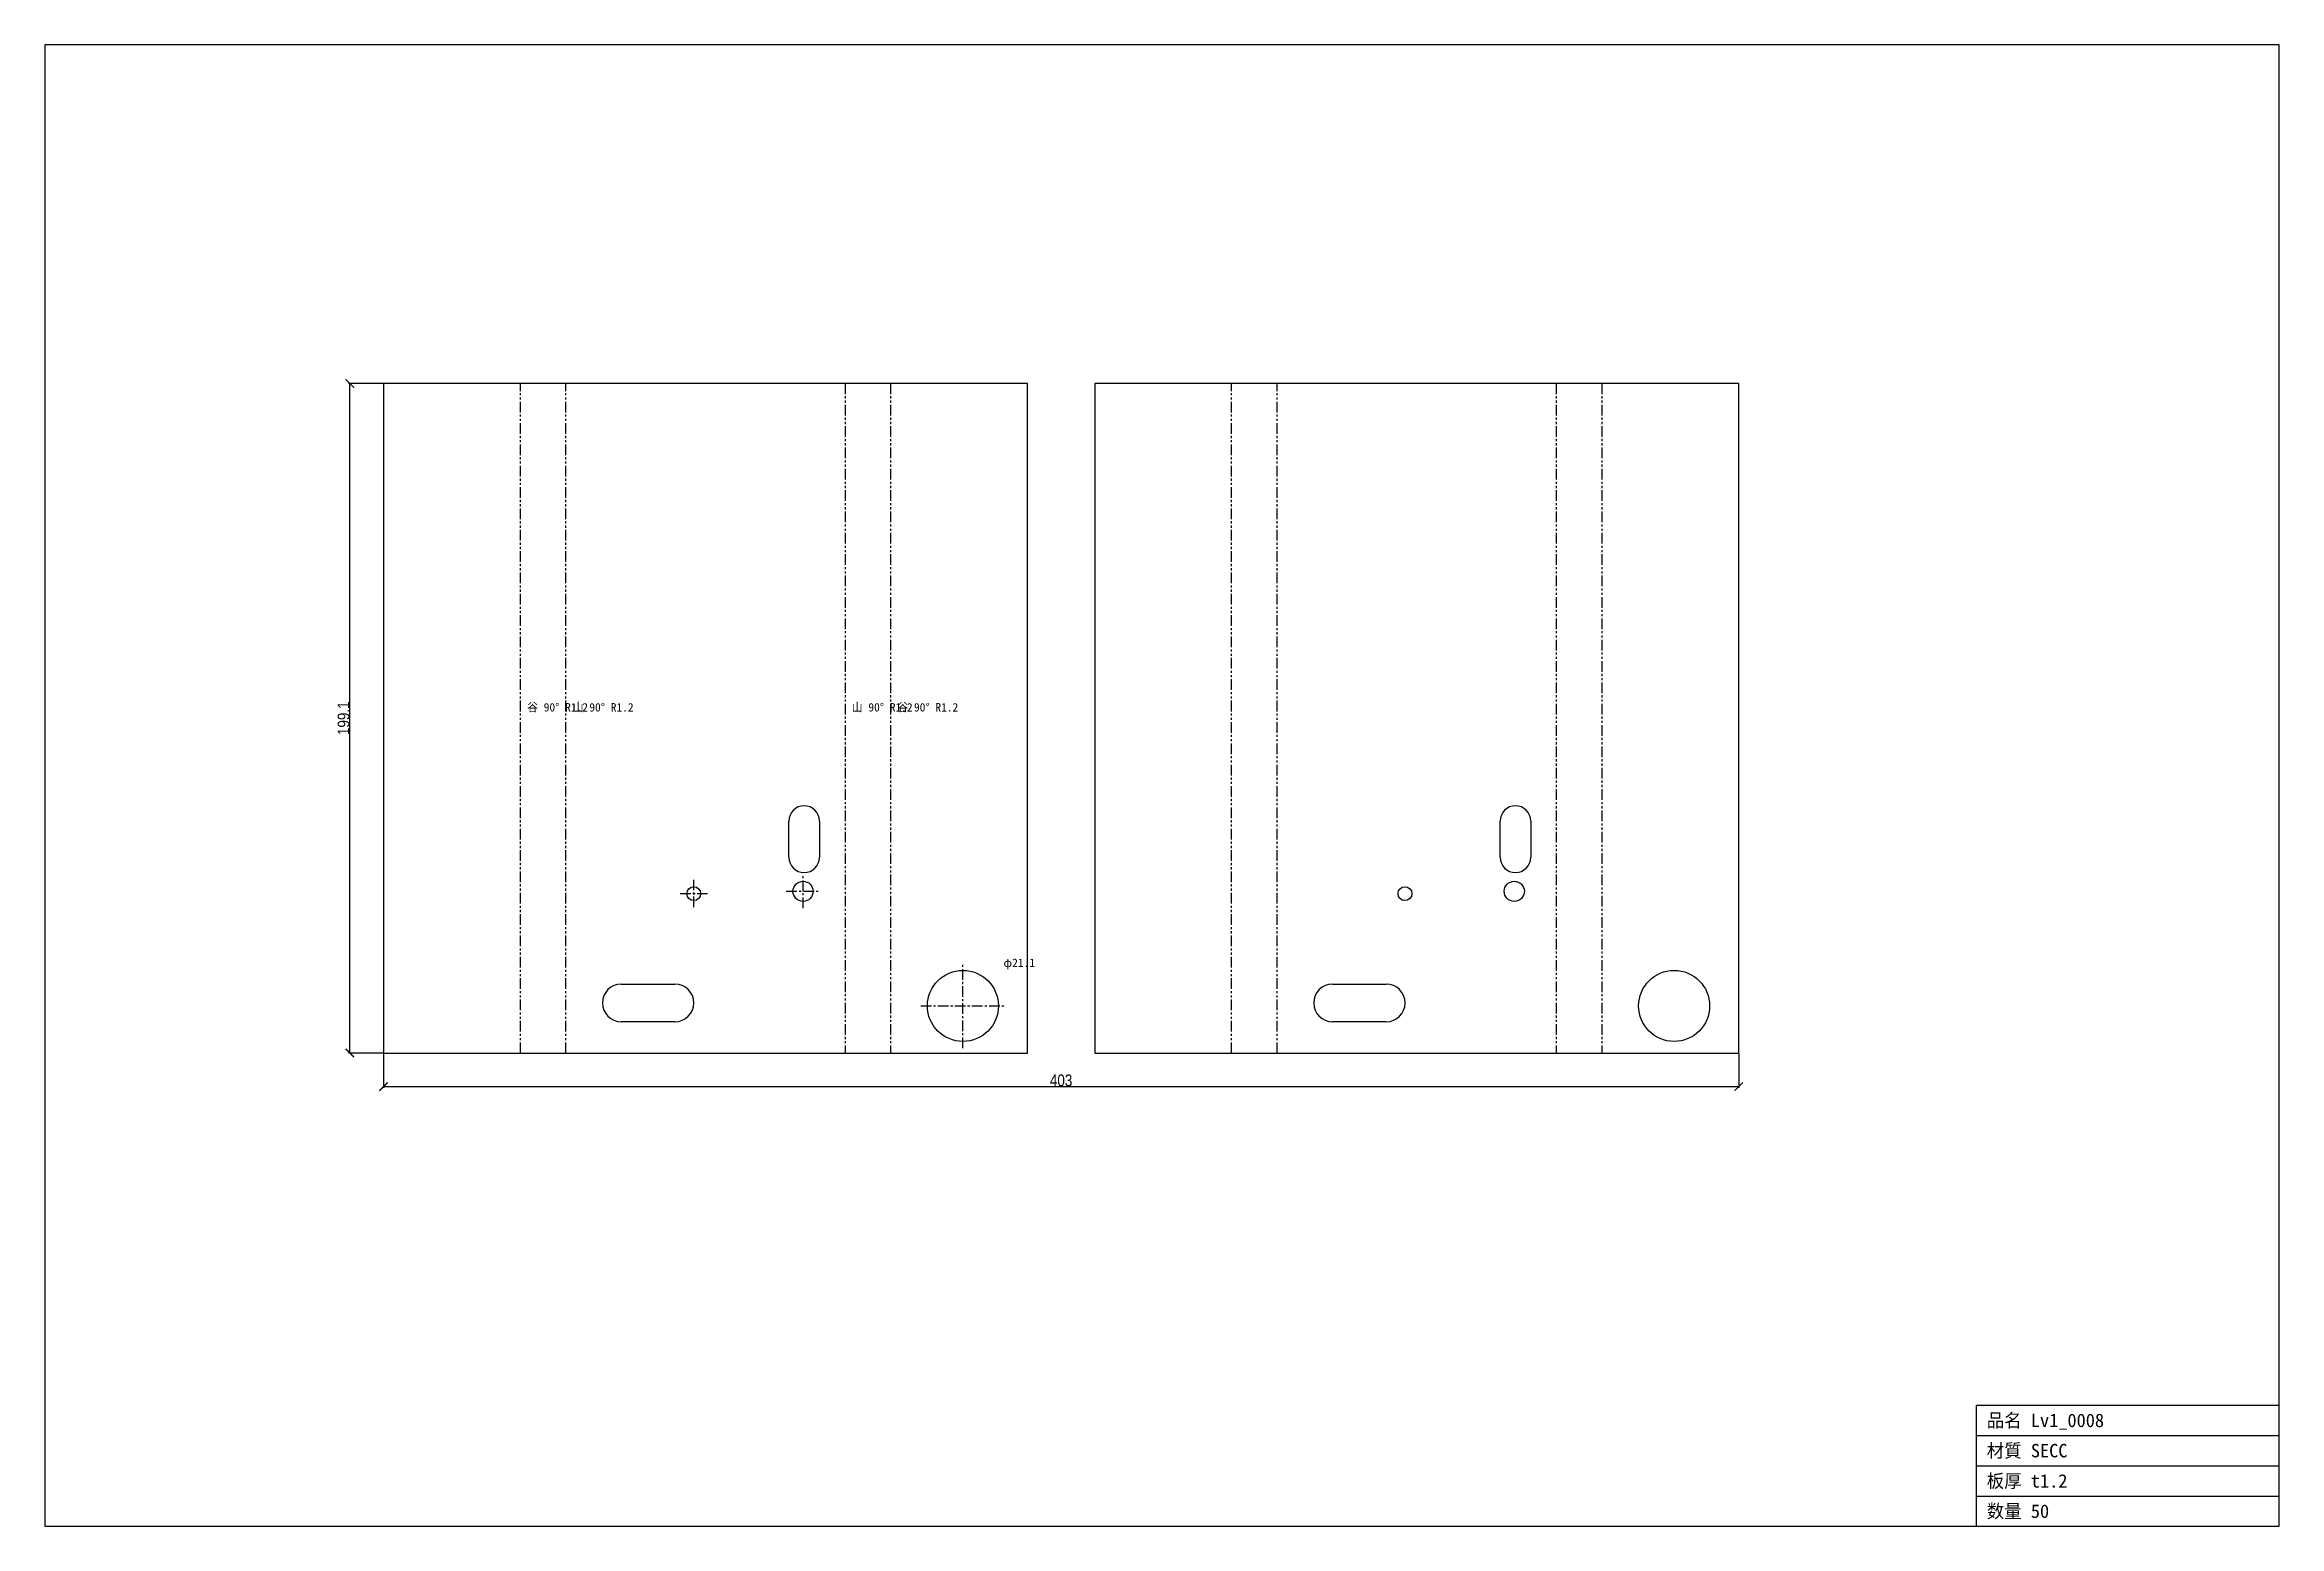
# Model space of a CAD drawing. Header units: millimetres. Extents: x -156 to 508, y -141 to 300.
import ezdxf

# ---------------------------------------------------------------- set-up
doc = ezdxf.new("R2010")
doc.units = ezdxf.units.MM
doc.linetypes.add('CENTER', pattern=[5.08, 3.175, -0.635, 0.635, -0.635])
doc.linetypes.add('PHANTOM', pattern=[6.35, 3.175, -0.635, 0.635, -0.635, 0.635, -0.635])
for name, color, linetype in [('BEND', 7, 'Continuous'), ('CENTER', 7, 'Continuous'), ('CUT', 7, 'Continuous'), ('DIM', 7, 'Continuous'), ('FRAME', 7, 'Continuous'), ('TEXT', 7, 'Continuous')]:
    doc.layers.add(name, color=color, linetype=linetype)
doc.styles.add('OpenSansCondensed-Light', font='OpenSansCondensed-Light.ttf')
doc.dimstyles.new('EZDXF', dxfattribs={"dimtxt": 0.25, "dimasz": 0.175, "dimexe": 0.375, "dimexo": 0.125, "dimgap": 0.1, "dimtad": 1, "dimlfac": 100, "dimzin": 12, "dimdsep": 46, "dimtxsty": 'OpenSansCondensed-Light', "dimblk": 'ARCHTICK', "dimcen": 2.5, "dimazin": 3, "dimtfac": 0.5, "dimtmove": 2, "dimatfit": 3})

# ---------------------------------------------------------------- blocks, each defined once
blk = doc.blocks.new('_ARCHTICK')
at = {"color": 0, "linetype": 'BYBLOCK', "const_width": 0.15}
blk.add_lwpolyline([(-0.5, -0.5), (0.5, 0.5)], dxfattribs=at)

msp = doc.modelspace()

# ---------------------------------------------------------------- linework, layer by layer
at = {"layer": 'BEND', "color": 1, "linetype": 'PHANTOM'}
for p, q in [((-14.97, 0), (-14.97, 199.1)), ((-1.41, 0), (-1.41, 199.1)), ((81.56, 199.1), (81.56, 0)), ((95.12, 199.1), (95.12, 0)), ((196.51, 0), (196.51, 199.1)), ((210.07, 0), (210.07, 199.1)), ((293.05, 199.1), (293.05, 0)), ((306.6, 199.1), (306.6, 0))]:
    msp.add_line(p, q, dxfattribs=at)
at = {"layer": 'CENTER', "color": 1, "linetype": 'CENTER'}
for p, q in [((32.52, 47.39), (40.64, 47.39)), ((36.58, 43.33), (36.58, 51.45)), ((64.09, 48.08), (74.08, 48.08)), ((69.08, 43.08), (69.08, 53.07)), ((116.62, 1.45), (116.62, 26.57)), ((104.06, 14.01), (129.18, 14.01))]:
    msp.add_line(p, q, dxfattribs=at)
at = {"layer": 'CUT'}
for p, q in [((135.82, 199.1), (-55.67, 199.1)), ((-55.67, 199.1), (-55.67, 0)), ((135.82, 0), (135.82, 199.1)), ((347.3, 199.1), (155.82, 199.1)), ((155.82, 199.1), (155.82, 0)), ((347.3, 0), (347.3, 199.1)), ((64.89, 58.2), (64.89, 68.98)), ((73.96, 68.98), (73.96, 58.2)), ((276.37, 58.2), (276.37, 68.98)), ((285.44, 68.98), (285.44, 58.2)), ((15.05, 20.5), (31, 20.5)), ((226.53, 20.5), (242.48, 20.5)), ((31, 9.29), (15.05, 9.29)), ((242.48, 9.29), (226.53, 9.29)), ((-55.67, 0), (135.82, 0)), ((155.82, 0), (347.3, 0))]:
    msp.add_line(p, q, dxfattribs=at)
for centre, radius in [((36.58, 47.39), 2.06), ((69.08, 48.08), 3), ((248.06, 47.39), 2.06), ((280.56, 48.08), 3), ((116.62, 14.01), 10.56), ((328.1, 14.01), 10.56)]:
    msp.add_circle(centre, radius, dxfattribs=at)
for centre, radius, start, end in [((69.42, 68.98), 4.54, 0, 180), ((280.91, 68.98), 4.54, 0, 180), ((69.42, 58.2), 4.54, 180, 0), ((280.91, 58.2), 4.54, 180, 0), ((15.05, 14.89), 5.61, 90, -90), ((31, 14.89), 5.61, -90, 90), ((226.53, 14.89), 5.61, 90, -90), ((242.48, 14.89), 5.61, -90, 90)]:
    msp.add_arc(centre, radius, start, end, dxfattribs=at)
at = {"layer": 'FRAME'}
for p, q in [((508.04, 299.84), (-156.41, 299.84)), ((-156.41, 299.84), (-156.41, -140.74)), ((508.04, -140.74), (508.04, 299.84)), ((418.04, -140.74), (418.04, -104.74)), ((418.04, -104.74), (508.04, -104.74)), ((418.04, -113.74), (508.04, -113.74)), ((418.04, -122.74), (508.04, -122.74)), ((418.04, -131.74), (508.04, -131.74)), ((-156.41, -140.74), (508.04, -140.74))]:
    msp.add_line(p, q, dxfattribs=at)

# ---------------------------------------------------------------- texts
at = {"layer": 'TEXT'}
for s, height, p in [('谷 90° R1.2', 2.5, (-12.97, 101.55)), ('山 90° R1.2', 2.5, (0.59, 101.55)), ('山 90° R1.2', 2.5, (83.56, 101.55)), ('谷 90° R1.2', 2.5, (97.12, 101.55)), ('φ21.1', 2.5, (128.68, 25.57)), ('品名 Lv1_0008', 4, (421.04, -111.24)), ('材質 SECC', 4, (421.04, -120.24)), ('板厚 t1.2', 4, (421.04, -129.24)), ('数量 50', 4, (421.04, -138.24))]:
    msp.add_text(s, height=height, dxfattribs=at).set_placement(p)

# ---------------------------------------------------------------- dimensions: what is measured, and where the dimension line sits
at = {"layer": 'DIM'}
msp.add_linear_dim(base=(-65.67, 0), p1=(-55.67, 0), p2=(-55.67, 199.1), angle=90, dimstyle='EZDXF', override={"dimtxt": 3.5, "dimasz": 2.5, "dimdec": 1, "dimlfac": 1}, dxfattribs=at).render()
msp.add_linear_dim(base=(-55.67, -10), p1=(-55.67, 0), p2=(347.3, 0), dimstyle='EZDXF', override={"dimtxt": 3.5, "dimasz": 2.5, "dimdec": 1, "dimlfac": 1}, dxfattribs=at).render()

doc.saveas('drawing.dxf')
